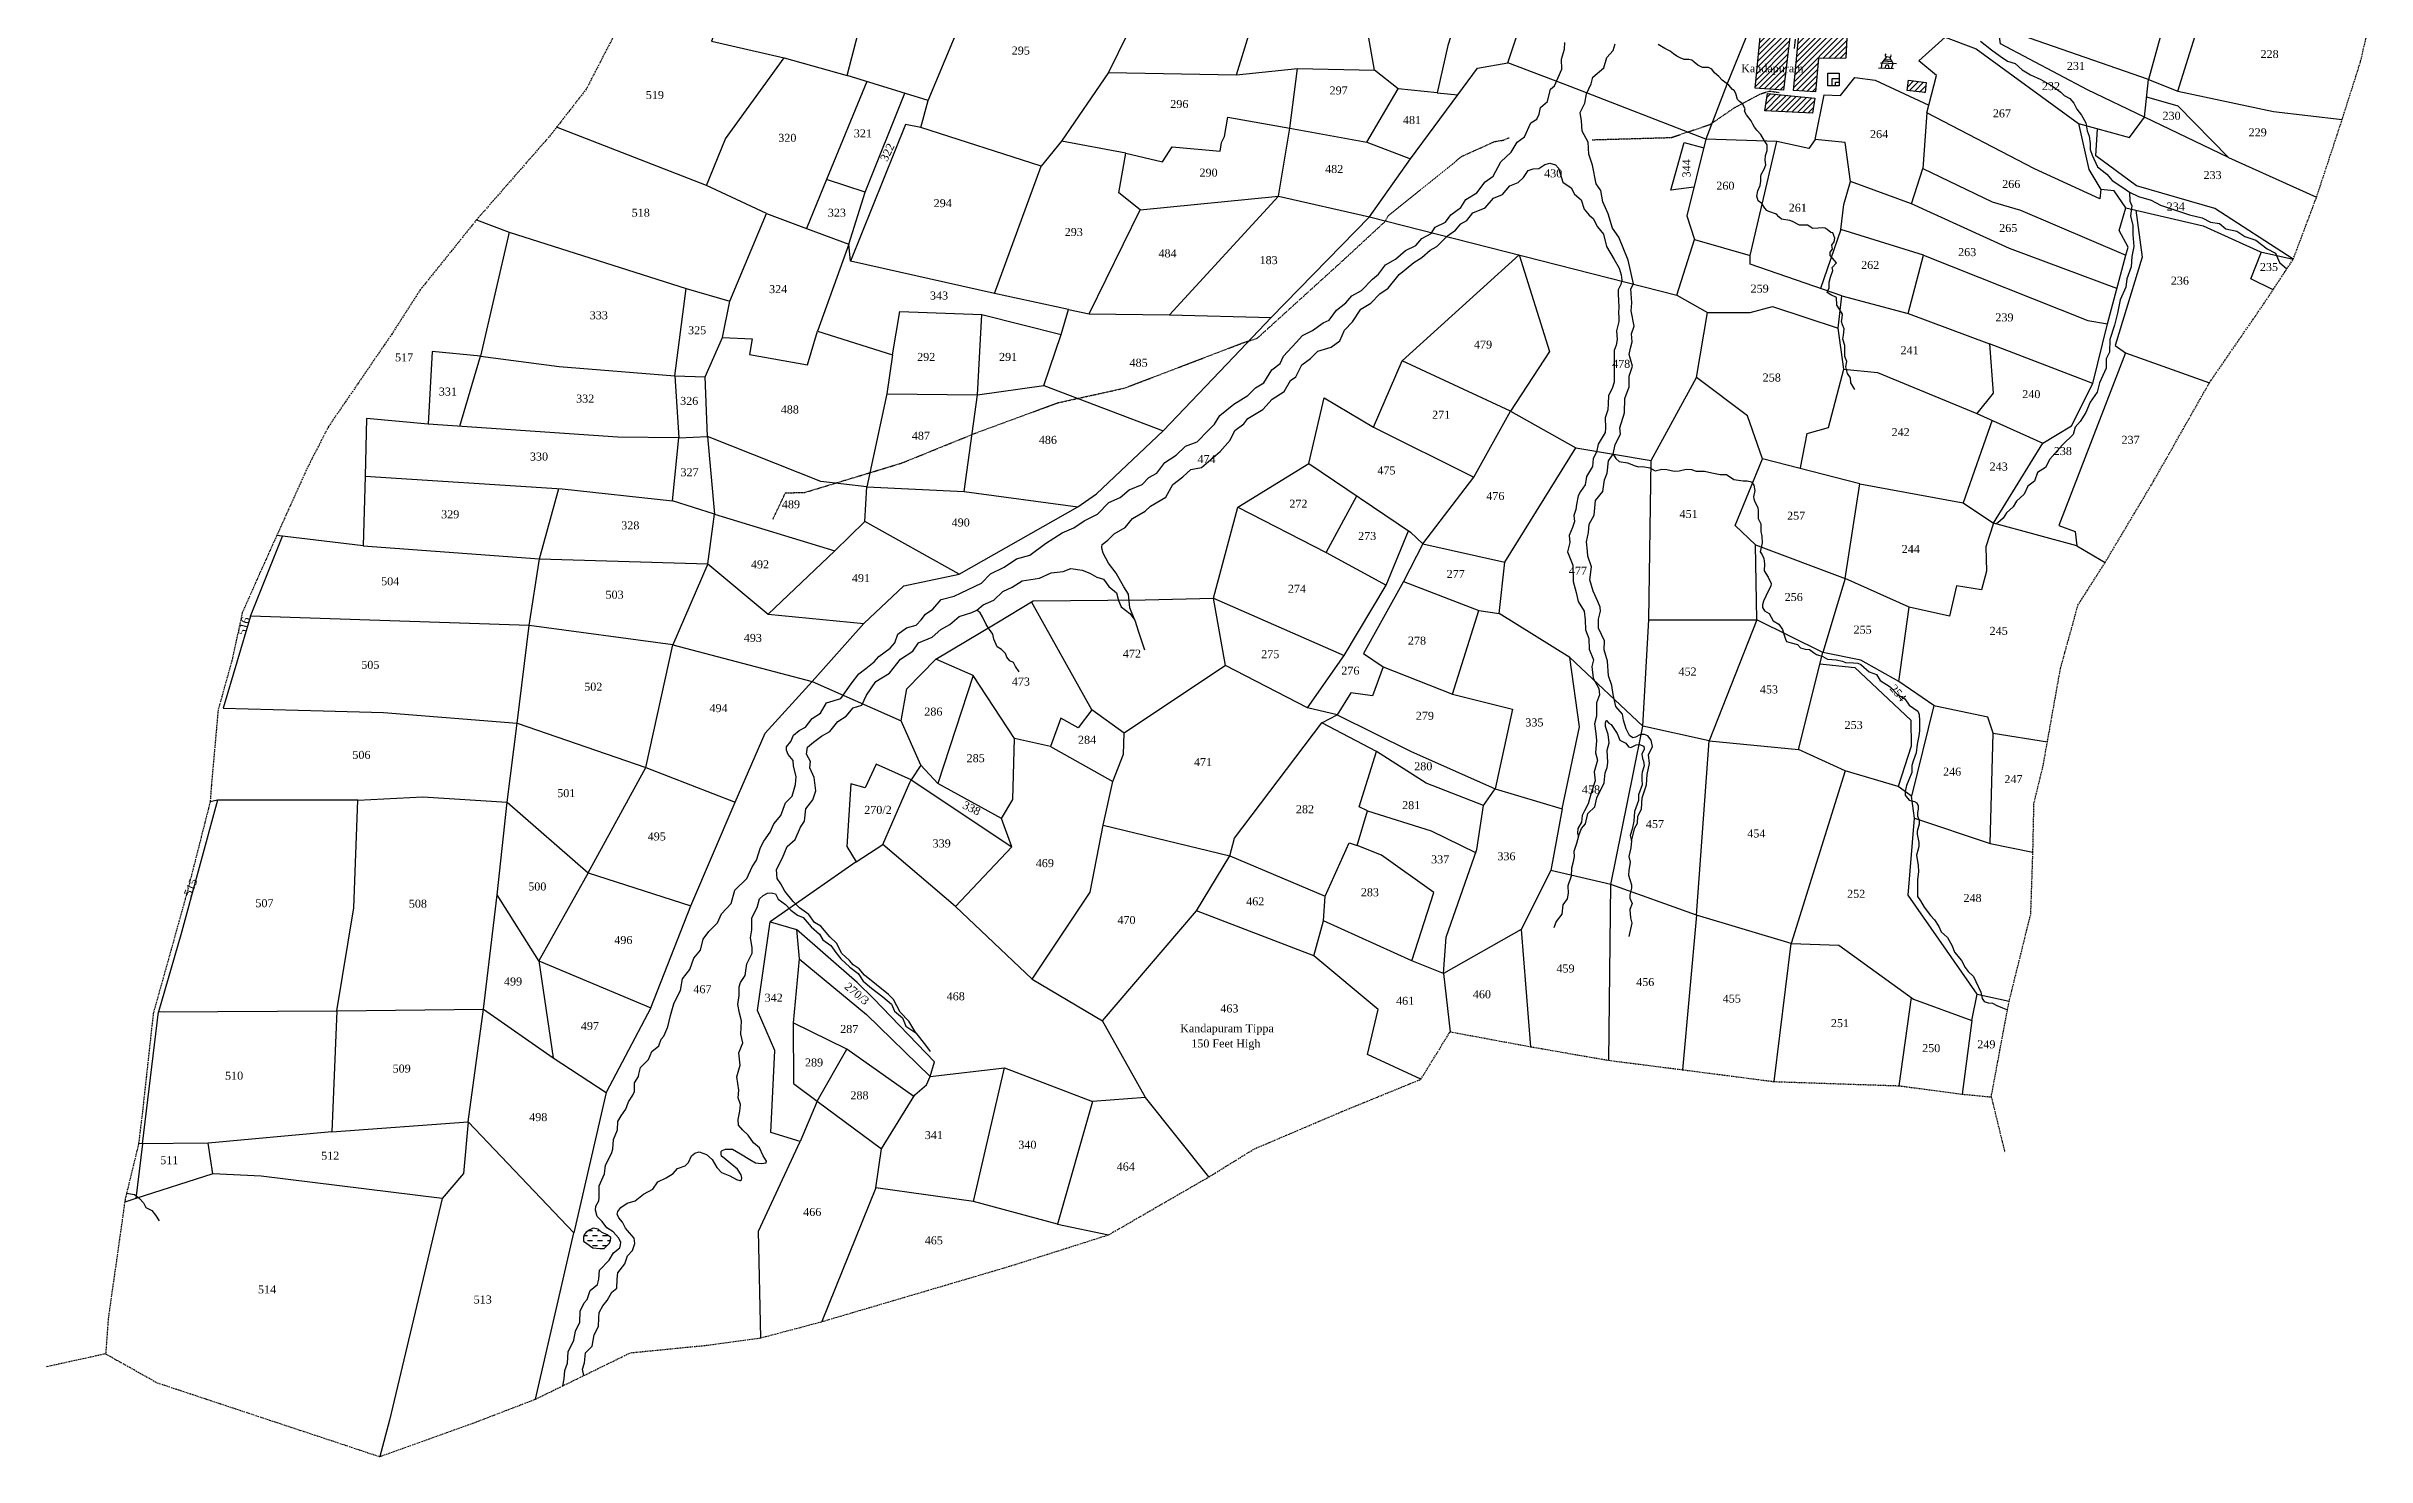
# Model space of a CAD drawing. Header units: millimetres. Extents: x -1313 to 15, y 257 to 1739.
# Drawn here: x -1313 to -443, y 257 to 785 of the extents above; entities that cross this region are included whole.
import ezdxf

# ---------------------------------------------------------------- set-up
doc = ezdxf.new("R2010")
doc.units = ezdxf.units.MM
doc.header["$MEASUREMENT"] = 0
for name, pattern in [('ACAD_ISO02W100', [15, 12, -3]), ('ACAD_ISO07W100', [3, 0, -3]), ('BORDER', [1.75, 0.5, -0.25, 0.5, -0.25, 0, -0.25])]:
    doc.linetypes.add(name, pattern=pattern)
for name, color, linetype in [('CARTTRACK', 30, 'ACAD_ISO02W100'), ('NALA', 4, 'Continuous'), ('SQUAREWELL', 5, 'Continuous'), ('SURVEY_BND', 7, 'Continuous'), ('SURVEY_NO', 7, 'Continuous'), ('VILLAGE_AREA', 1, 'Continuous'), ('WATER_BODY', 4, 'Continuous')]:
    doc.layers.add(name, color=color, linetype=linetype)
doc.layers.add('FOOTPATH', color=150, linetype='ACAD_ISO07W100', lineweight=30)
doc.layers.add('VILL_BOUNDARY', color=6, linetype='BORDER', lineweight=30)
doc.styles.get("Standard").update_dxf_attribs({"font": 'times.ttf'})

# ---------------------------------------------------------------- blocks, each defined once
blk = doc.blocks.new('1')
at = {"layer": 'VILLAGE_AREA'}
for points in [[(-349.38, 1391.95), (-343.8, 1391.68)], [(-348.63, 1393.79), (-342.61, 1393.51)], [(-348.26, 1391.9), (-348.06, 1393.76), (-346.21, 1396.03)], [(-347.46, 1394.5), (-344.3, 1394.28)], [(-347.02, 1395.04), (-344.47, 1394.94)], [(-346.86, 1391.83), (-346.57, 1393.09), (-345.78, 1393.11), (-345.54, 1391.76)], [(-344.47, 1391.71), (-343.91, 1393.57), (-345.12, 1395.76), (-346.21, 1396.03)]]:
    blk.add_lwpolyline(points, dxfattribs=at)
for centre, radius, start, end in [((-346.25, 1396.64), 0.612, 123.29289, 273.62181), ((-345.43, 1396.46), 0.768, 293.70756, 27.17303)]:
    blk.add_arc(centre, radius, start, end, dxfattribs=at)

msp = doc.modelspace()

# ---------------------------------------------------------------- hatches: boundary and pattern name
at = {"layer": 'VILLAGE_AREA'}
h = msp.add_hatch(dxfattribs=at)
h.set_pattern_fill('ANSI31', color=256, scale=12, style=0)
h.paths.add_polyline_path([(-638.24, 780.85), (-637.78, 791.07), (-655.63, 792.32), (-657.9, 768.82), (-649.6, 768.22), (-648.58, 780.74)])
h.paths.add_polyline_path([(-658.81, 792.89), (-669.84, 793.91), (-672.23, 769.61), (-661.65, 768.93)])
h.paths.add_polyline_path([(-667.68, 767.68), (-668.59, 761.21), (-650.74, 760.3), (-649.94, 765.86)])
h.paths.add_polyline_path([(-614.74, 772.63), (-615.25, 768.72), (-608.49, 767.97), (-608.1, 771.72)])
h.paths.add_polyline_path([(-655.99, 784.57), (-647.82, 784.57), (-647.82, 789.14), (-655.99, 789.14)], flags=24)
h.paths.add_polyline_path([(-678.52, 773.66), (-653.63, 773.66), (-653.63, 779.69), (-678.52, 779.69)], flags=9)
at = {"layer": 'WATER_BODY'}
h = msp.add_hatch(dxfattribs=at)
h.set_pattern_fill('DASH', color=256, scale=15, style=0)
h.paths.add_polyline_path([(-1102.62, 339.72), (-1104.75, 340.61), (-1106.05, 341.78), (-1107.9, 342.19), (-1109.2, 341.57), (-1110.57, 340.68), (-1111.33, 339.72), (-1111.53, 338.83), (-1111.53, 338.01), (-1111.53, 337.26), (-1110.3, 336.37), (-1107.97, 334.79), (-1105.43, 334.59), (-1103.79, 334.59), (-1102.62, 335.62), (-1101.73, 336.57), (-1101.39, 337.6), (-1101.32, 338.63)])

# ---------------------------------------------------------------- linework, layer by layer
at = {"layer": 'CARTTRACK'}
msp.add_lwpolyline([(-596.33, 948.6), (-605.83, 937.61), (-619.93, 943.98), (-623.43, 945.89), (-636.78, 928.43), (-644.21, 919.14), (-648.34, 909.11), (-652.69, 892.63), (-653.52, 886.33), (-656.83, 862.79), (-658.25, 845.33), (-659.68, 832.37), (-657.73, 818.5), (-656.45, 809.51), (-656.08, 803), (-657.58, 784.57)], dxfattribs=at)
at = {"layer": 'FOOTPATH', "ltscale": 0.001}
for points in [[(-733.31, 750.31), (-703.66, 751.16), (-689.15, 756.06), (-680.19, 762.24), (-670.17, 767.56), (-666.99, 768.57), (-663.31, 768.06)], [(-1040.58, 607.85), (-1035.82, 617.88), (-1028.42, 618.1), (-992.12, 629.12), (-964.31, 640.42), (-933.71, 651.68), (-908.76, 657.17), (-863.88, 674.32), (-858.91, 675.91), (-826.73, 705.11), (-810.98, 719.68), (-809.82, 721.79), (-782.18, 744.13), (-770.02, 749.62), (-766.64, 750.15), (-764.52, 751.1)]]:
    msp.add_lwpolyline(points, dxfattribs=at)
at = {"layer": 'NALA'}
for points in [[(-1119.23, 283.08), (-1118.76, 285.64), (-1118.55, 288.73), (-1117.52, 291.55), (-1117.25, 295.81), (-1115.18, 300.21), (-1114.5, 303.57), (-1112.91, 306.93), (-1112.77, 311.05), (-1111.26, 314.14), (-1110.16, 315.44), (-1109.06, 318.74), (-1106.24, 321.08), (-1105.75, 323.07), (-1105.48, 326.37), (-1101.9, 330.15), (-1100.24, 332.87), (-1097.9, 334.8), (-1097.63, 335.9), (-1097.56, 336.93), (-1098.45, 338.51), (-1100.45, 340.84), (-1102.79, 342.29), (-1104.51, 344.69), (-1106.36, 346.55), (-1106.98, 348.88), (-1106.85, 350.39), (-1105.81, 352.45), (-1105.68, 353.48), (-1105.61, 355.13), (-1105.61, 358.06), (-1103.68, 362.6), (-1103.34, 365.76), (-1101.07, 370.22), (-1100.52, 371.8), (-1100.31, 375.37), (-1098.72, 379.06), (-1098.65, 382.22), (-1097.42, 384.28), (-1095.7, 386.76), (-1094.66, 389.5), (-1093.08, 392.05), (-1092.46, 393.42), (-1092.4, 396.72), (-1090.95, 399.05), (-1090.74, 399.95), (-1090.19, 402.41), (-1087.16, 405.43), (-1085.92, 408.45), (-1083.24, 410.51), (-1082.35, 412.99), (-1081.38, 414.15), (-1079.94, 417.66), (-1078.91, 421.92), (-1077.67, 426.24), (-1076.91, 427.96), (-1075.12, 431.31), (-1074.36, 435.64), (-1071.61, 439.21), (-1070.1, 443.47), (-1067.69, 446.36), (-1066.66, 450.48), (-1064.52, 453.43), (-1061.28, 456.71), (-1059.77, 460.08), (-1056.19, 463.93), (-1054.82, 468.94), (-1050.34, 473.27), (-1048.35, 477.67), (-1046.7, 480.14), (-1045.16, 484.87), (-1043.93, 487.28), (-1041.52, 490.64), (-1040.21, 493.73), (-1037.53, 496.89), (-1035.81, 501.63), (-1033.26, 504.11), (-1032.09, 508.57), (-1031.74, 511.58), (-1032.84, 515.42), (-1032.91, 517.55), (-1034.84, 519.75), (-1035.46, 521.4), (-1035.46, 522.71), (-1033.74, 524.63), (-1032.84, 527.03), (-1030.71, 528.75), (-1028.3, 529.99), (-1025.76, 533.29), (-1022.72, 535.26), (-1020.45, 539.1), (-1015.02, 540.82), (-1011.17, 546.25), (-1008.28, 550.09), (-1005.73, 552.09), (-1002.57, 554.49), (-1000.85, 556.55), (-996.5, 559.67), (-994.77, 561.66), (-993.68, 564.85), (-990.42, 567.28), (-986.83, 568.31), (-984.97, 570.23), (-983.25, 572.4), (-980.56, 574.32), (-977.48, 577.9), (-972.62, 579.18), (-969.99, 580.46), (-962.35, 584.02), (-958.89, 587.54), (-953.84, 590.03), (-949.23, 593.17), (-944.17, 594.57), (-938.28, 598.86), (-932.07, 602.95), (-927.71, 604.81), (-923.88, 607.4), (-918.83, 609.96), (-914.6, 614.25), (-910.38, 616.1), (-906.92, 619.04), (-902.12, 621.02), (-899.56, 623.71), (-896.61, 625.31), (-893.59, 629.32), (-889.3, 632.07), (-885.78, 635.46), (-881.49, 636.99), (-877.39, 641.28), (-874.96, 643.64), (-872.91, 646.9), (-867.71, 651.17), (-862.46, 654.43), (-859.64, 657.24), (-856.44, 659.16), (-853.43, 664.02), (-850.3, 666.39), (-849.08, 669.2), (-844.38, 674.3), (-842.01, 676.86), (-838.23, 678.78), (-834.26, 681.72), (-832.02, 682.62), (-829.21, 686.39), (-825.75, 689.2), (-823.51, 691.76), (-819.79, 693.74), (-815.75, 698.07), (-813.44, 699.93), (-810.88, 703.44), (-807.1, 705.49), (-803.32, 708.81), (-799.42, 710.6), (-797.24, 713.29), (-793.78, 715.21), (-792.23, 717.55), (-788.33, 719.47), (-786.41, 722.16), (-782.63, 724.97), (-780.71, 727.91), (-776.61, 730.41), (-773.54, 734.56), (-770.46, 736.67), (-767.56, 742.09), (-763.72, 745.61), (-761.54, 749.38), (-758.72, 751.43), (-756.36, 756.67), (-754.11, 758.01), (-753.28, 759.93), (-752.76, 762.35), (-750.14, 764.65), (-748.98, 769.26), (-747.45, 770.47), (-744.76, 776.74), (-744.89, 780.57), (-743.73, 784.22), (-743.67, 786.84)], [(-718.67, 487.41), (-717.42, 492.34), (-716.39, 494.03), (-716.31, 496.68), (-714.84, 499.32), (-714.62, 503.51), (-713, 508.37), (-712.71, 512.26), (-711.9, 516.46), (-712.27, 519.69), (-710.72, 522.84), (-711.24, 525.19), (-712.49, 526.74), (-713.81, 527.25), (-715.28, 527.25), (-717.13, 526.3), (-718.08, 526), (-719.33, 526.88), (-720.59, 529.46), (-721.62, 532.62), (-721.98, 534.9), (-724.49, 537.84), (-725.44, 542.33), (-725.96, 545.63), (-727.29, 549.24), (-727.59, 554.82), (-728.92, 559.08), (-728.77, 562.46), (-731.05, 567.1), (-731.05, 570.55), (-730.24, 573.49), (-730.39, 575.04), (-731.2, 577.1), (-732.97, 580.99), (-734.22, 585.25), (-733.63, 590.11), (-734.96, 594.22), (-735.18, 595.99), (-735.55, 599.59), (-734.74, 602.98), (-734.52, 606.21), (-732.68, 609.52), (-732.16, 615.03), (-729.43, 618.4), (-728.69, 622.81), (-727.74, 625.24), (-727.29, 629.87), (-725.45, 632.44), (-724.72, 636.05), (-722.73, 639.87), (-723.02, 642.3), (-721.25, 647.95), (-721.17, 653.31), (-719.55, 657.72), (-719.48, 661.62), (-718.3, 665.45), (-719.55, 669.78), (-718.96, 672.21), (-718.37, 674.56), (-718.59, 677.5), (-717.64, 680.37), (-718.74, 686.17), (-718.52, 689.19), (-718.82, 694.41), (-717.93, 696.32), (-719.92, 705.22), (-723.38, 713.73), (-725.81, 717.19), (-727.43, 722.48), (-729.42, 727.04), (-730.15, 731.31), (-731.92, 733.81), (-733.26, 740.78), (-734.59, 744.97), (-734.81, 749.45), (-737.09, 753.5), (-737.38, 757.47), (-737.83, 760.55), (-736.06, 764.06), (-735.47, 767.52), (-733.7, 771.27), (-733.11, 773.77), (-728.99, 777.3), (-727.89, 781.19), (-725.53, 783.77), (-724.72, 786.34)], [(-634.94, 656.7), (-636.39, 659.13), (-636.58, 661.07), (-637.63, 662.66), (-638.25, 665.22), (-637.85, 667.1), (-638.65, 668.98), (-638.65, 673.2), (-639.36, 675.51), (-639.15, 677.05), (-638.9, 679.42), (-639.58, 680.93), (-639.92, 682.13), (-639.64, 683.55), (-639.58, 684.97), (-640.63, 686.76), (-641.68, 688.33), (-641.8, 691.19), (-643.86, 692.19), (-645.23, 693.06), (-644.55, 694.81), (-644.49, 696.87), (-643.99, 698.74), (-643.17, 701.29), (-643.42, 702.35), (-641.8, 704.22), (-643.3, 705.9), (-644.17, 706.96), (-644.11, 708.14), (-643.24, 709.33), (-643.55, 710.73), (-642.67, 712.04), (-642.43, 713.35), (-643.11, 715.47), (-643.92, 715.59), (-645.23, 716.65), (-646.04, 717.21), (-647.1, 717.27), (-648.66, 717.15), (-650.79, 717.02), (-651.41, 717.59), (-652.6, 718.33), (-653.53, 718.33), (-655.59, 718.33), (-658.21, 719.7), (-659.21, 720.02), (-662.45, 720.58), (-663.39, 721.45), (-664.26, 722.45), (-667.13, 723.38), (-667.88, 723.82), (-668.69, 724.63), (-669.77, 726.47), (-671.15, 727.47), (-671.58, 729.21), (-671.27, 731.15), (-670.4, 733.14), (-670.09, 734.82), (-670.09, 736.38), (-669.96, 737.25), (-668.84, 739.31), (-668.28, 740.93), (-668.46, 742.61), (-668.34, 744.4), (-667.78, 746.33), (-667.78, 748.45), (-668.78, 749.95), (-670.09, 752.25), (-671.65, 753.93), (-672.52, 754.99), (-673.15, 756.18), (-673.77, 757.36), (-675.46, 759.67), (-676.2, 760.98), (-675.97, 761.85), (-677.07, 763.78), (-678.08, 764.7), (-678.91, 765.35), (-679.52, 767.67), (-680.18, 768.73), (-680.71, 769.21), (-682.11, 770.74), (-684.61, 772.71), (-685.89, 774.02), (-687.56, 775.46), (-688.52, 776.82), (-689.8, 777.35), (-691.95, 777.35), (-693.7, 778.27), (-695.15, 779.45), (-696.03, 780.11), (-697.12, 780.37), (-698.92, 780.41), (-700.33, 780.98), (-701.6, 781.6), (-702.87, 782.47), (-704.19, 783.48), (-705.15, 784.05), (-706.16, 784.53), (-708.57, 786.07)], [(-587.76, 787.27), (-583.71, 784.04), (-580.47, 781.68), (-577.6, 779.84), (-574.73, 778.96), (-572.15, 776.54), (-568.99, 774.7), (-565.11, 772.95), (-560.84, 770.37), (-557.67, 768.17), (-556.42, 766.92), (-554.29, 765.74), (-552.82, 764.05), (-551.71, 761.77), (-549.87, 759.49), (-548.25, 756.7), (-547.74, 753.68), (-547.07, 751.7), (-546.71, 748.9), (-546.63, 746.7), (-545.9, 744.49), (-543.9, 740.1), (-540.44, 737.38), (-538.45, 735.03), (-534.4, 732.45), (-531.9, 730.61), (-528.51, 729), (-523.8, 727.67), (-520.34, 725.83), (-509.37, 722.16), (-504.66, 720.98), (-501.56, 719.44), (-498.22, 718.87), (-495.79, 716.96), (-491.67, 716.08), (-488.73, 714.02), (-484.6, 712.62), (-480.26, 709.39), (-477.17, 707.84), (-475.69, 704.31), (-472.95, 701.87)], [(-904.77, 570.21), (-906.71, 574.75), (-907.22, 579.89), (-908.99, 582.61), (-911.87, 587.82), (-914.74, 591.57), (-916.73, 595.25), (-917.03, 596.65), (-917.25, 597.53), (-917.03, 598.49), (-914.96, 600.1), (-912.61, 602.53), (-908.49, 604.96), (-905.69, 608.34), (-900.98, 610.99), (-898.92, 612.97), (-893.22, 616.27), (-890.64, 620.98), (-886.89, 623.85), (-883.8, 626.64), (-879.89, 627.38), (-872.83, 633.4), (-869.07, 637.67), (-867.3, 641.27), (-863.99, 643.77), (-862.52, 645.83), (-856.89, 649.2), (-853.29, 653.03), (-848.79, 655.97), (-846.51, 660.01), (-844.45, 661.41), (-842.24, 665.97), (-839, 668.25), (-836.2, 671.04), (-831.27, 672.58), (-828.03, 674.94), (-826.24, 678.96), (-823.22, 681.98), (-820.06, 686.83), (-816.38, 689.04), (-812.92, 692.56), (-809.9, 694.62), (-805.7, 699.77), (-803.05, 701.9), (-800.24, 704.31), (-797.22, 706.15), (-794.13, 708.95), (-791.62, 710.34), (-787.57, 714.31), (-784.63, 716.37), (-782.64, 718.73), (-780.36, 720.05), (-778.15, 722.92), (-773.44, 724.83), (-770.35, 728.43), (-767.03, 729.76), (-764.19, 733.09), (-761.1, 734.27), (-759.11, 736.11), (-757.35, 738.76), (-755.51, 739.42), (-753.37, 739.49), (-751.16, 741.03), (-749.25, 741.48), (-747.11, 740.89), (-745.94, 739.64), (-744.39, 734.42), (-741.22, 732.28), (-740.05, 729.86), (-737.54, 727.8), (-736.36, 724.27), (-734.45, 722.06), (-732.98, 720.81), (-731.43, 717.65), (-729.15, 714.93), (-727.97, 710.3), (-725.16, 705.39), (-723.24, 702.16), (-722.51, 699.66), (-722.29, 697.6), (-722.65, 696.05), (-723.68, 694), (-723.61, 692.16), (-723.46, 690.25), (-723.32, 687.3), (-723.54, 685.76), (-723.32, 683.41), (-723.39, 682.16), (-724.27, 678.63), (-724.05, 675.47), (-724.34, 673.34), (-725.15, 671.28), (-725.15, 668.41), (-725.08, 663.34), (-725.15, 659.44), (-725.82, 657.02), (-727.29, 654.44), (-727.36, 651.28), (-727.44, 649.01), (-728.54, 645.99), (-728.32, 642.32), (-728.54, 640.55), (-731.12, 636.14), (-731.71, 633.13), (-732.96, 630.77), (-733.25, 627.76), (-735.46, 624.08), (-735.98, 620.92), (-737.75, 618.42), (-738.56, 616.8), (-739.3, 613.57), (-739.52, 611.66), (-740.26, 609.45), (-740.04, 607.1), (-740.7, 604.97), (-741.95, 601.95), (-741.73, 599.23), (-742.61, 595.77), (-740.63, 590.77), (-740.48, 584.6), (-739.37, 580.49), (-738.63, 577.18), (-736.35, 573.58), (-735.98, 570.34), (-735.84, 566.59), (-734.66, 563.29), (-734.44, 559.31), (-732.89, 555.27), (-733.48, 552.84), (-733.04, 548.37), (-730.91, 544.48), (-730.61, 542.12), (-731.72, 539.18), (-731.79, 537.12), (-731.72, 534.18), (-732.45, 531.24), (-731.94, 527.64), (-731.79, 524.99), (-732.08, 520.44), (-731.35, 517.64), (-732.6, 513.31), (-732.3, 509.85), (-733.85, 504.92), (-734.88, 501.25), (-736.21, 498.6), (-737.09, 496.91), (-737.38, 494.41), (-738.78, 491.98), (-738.93, 490.3), (-738.49, 489.13), (-739.23, 486.41), (-740.19, 483.47), (-740.11, 481.55), (-740.63, 479.05), (-741.07, 477.14), (-741.29, 474.2), (-742.54, 470.53), (-742.39, 467.8), (-742.76, 465.67), (-744.38, 463.39), (-744.75, 459.89), (-746.82, 457.17), (-747.7, 454.81)], [(-531.9, 730.61), (-531.74, 727.27), (-531.01, 725.58), (-531.6, 721.83), (-530.64, 718.15), (-530.71, 714.77), (-530.27, 710.28), (-531.08, 706.53), (-531.3, 702.64), (-532.92, 698.17), (-533.29, 695.01), (-535.43, 690.31), (-536.46, 685.31), (-537.56, 680.75), (-539.26, 675.4), (-539.48, 670.69), (-540.73, 668.12), (-540.73, 664.66), (-543.16, 659.22), (-544.04, 655.62), (-546.7, 651.89), (-548.25, 647.99), (-550.46, 644.69), (-552.3, 642.48), (-553.04, 639.76), (-557.01, 635.94), (-561.8, 630.57), (-563.43, 627.44), (-566.45, 625.52), (-567.56, 622.29), (-570.06, 620.38), (-571.46, 617.44), (-574.26, 614.79), (-575.58, 612.66), (-578.01, 610.38), (-579.34, 608.47), (-581.25, 606.7), (-581.85, 606.36)], [(-725.45, 632.44), (-724.47, 630.78), (-723.28, 629.65), (-720.09, 629.11), (-717.28, 628.08), (-715.98, 627.7), (-714.41, 627.76), (-711.76, 627.27), (-709.76, 626.14), (-707.27, 626.73), (-705.38, 626.68), (-702.62, 626.08), (-700.78, 626.19), (-698.13, 626.73), (-696.13, 626.68), (-694.4, 626.08), (-691.26, 626.08), (-688.56, 625.38), (-685.36, 624.79), (-682.98, 624.73), (-680.28, 622.95), (-676.71, 622.41), (-675.3, 622.46), (-673.68, 621.98), (-672.76, 620.74), (-672.44, 618.79), (-672.87, 616.47), (-672.82, 615.6), (-672.33, 614.52), (-671.25, 612.42), (-671.14, 611.17), (-671.1, 608.27), (-670.18, 606.27), (-670.18, 603.46), (-669.81, 601.63), (-669.64, 599.19), (-670.35, 595.79), (-669.7, 594.6), (-669.05, 593.25), (-668.72, 591.25), (-668.94, 588.67), (-667.43, 586.24), (-666.29, 583.97), (-666.4, 582.89), (-667.43, 581), (-668.29, 579.22), (-669.1, 577.27), (-669.54, 575.92), (-669.54, 574.95), (-668.78, 573.66), (-667.05, 572.63), (-665.48, 569.87), (-663.36, 568.64), (-661.96, 566.69), (-661.36, 564.59), (-660.88, 563.02), (-660.5, 562.21), (-658.71, 561.62), (-656.44, 561.02), (-655.25, 559.83), (-653.47, 559.24), (-651.84, 559.13), (-650.44, 558.05), (-649.3, 557.29), (-646.87, 556.59), (-645.14, 555.51), (-641.84, 555.24), (-639.57, 554.76), (-638.38, 554.32), (-635.4, 554.22), (-633.83, 554.05), (-632.59, 553.57), (-629.51, 550.76), (-626.75, 549.73), (-625.39, 547.57), (-621.69, 545.21), (-618.88, 542.29), (-616.12, 540.72), (-614.55, 538.29), (-611.31, 536.02), (-610.77, 534.84), (-610.66, 532.46), (-610.6, 528.62), (-610.93, 526.79), (-611.47, 523.66), (-611.95, 520.47), (-613.03, 517.23), (-613.52, 515.61), (-613.52, 513.07), (-614.66, 510.27), (-615.47, 508.1), (-616.06, 505.94), (-616.06, 504.59), (-615.63, 504), (-614.49, 502.71), (-612.49, 502.12), (-611.68, 501.68), (-611.14, 500.55), (-611.14, 499.25), (-611.35, 498.01), (-611.35, 496.82), (-610.81, 494.98), (-610.76, 493.63), (-611.52, 490.99), (-611.57, 489.85), (-610.87, 486.83), (-610.87, 485.37), (-611.19, 484.34), (-611.73, 482.07), (-611.68, 481.21), (-611.57, 480.51), (-611.13, 478.19), (-611.08, 475.92), (-611.46, 472.74), (-611.35, 470.58), (-611.46, 467.77), (-611.46, 466.52), (-610.27, 464.9), (-608.92, 462.58), (-606.54, 459.39), (-605.02, 457.83), (-603.44, 455.35), (-602.47, 453.3), (-600.2, 451.19), (-598.36, 448.06), (-597.55, 445.68), (-594.95, 442.6), (-593.55, 439.9), (-592.46, 438.44), (-590.46, 436.5), (-589.54, 434.66), (-587.7, 430.67), (-587.21, 428.35), (-586.4, 427.16), (-584.94, 426.62), (-583.32, 426.51), (-581.69, 425.7), (-579.48, 424.84), (-578.23, 424.35), (-578.23, 424.35), (-577.62, 424.19)], [(-986.95, 415.46), (-989.52, 419.73), (-992.76, 423.18), (-995.27, 427.96), (-997.18, 429.8), (-1006.18, 437.05), (-1008.17, 439.4), (-1010.45, 440.95), (-1011.77, 442.57), (-1014.72, 445.14), (-1016.71, 449.04), (-1019.21, 451.46), (-1022.61, 455.41), (-1024.97, 456.81), (-1027.1, 459.75), (-1030.49, 462.25), (-1032.92, 464.68), (-1036.01, 468.5), (-1037.56, 471.29), (-1038.96, 473.35), (-1039.18, 476.66), (-1036.98, 480.98), (-1035.21, 485.25), (-1032.12, 487.97), (-1030.2, 492.53), (-1028.66, 494.81), (-1028.14, 499.44), (-1025.49, 502.82), (-1024.45, 506.19), (-1025.11, 511.12), (-1026.66, 514.79), (-1026.44, 517.15), (-1027.91, 519.87), (-1027.54, 522.59), (-1025.26, 524.43), (-1022.32, 526.71), (-1019.22, 528.4), (-1016.13, 532.15), (-1013.11, 534.13), (-1010.45, 537.27), (-1007.14, 538.3), (-1005.37, 541.98), (-1001.99, 547.2), (-996.83, 550.29), (-992.64, 555.51), (-988.05, 558.48), (-985.98, 561.64), (-980.76, 563.77), (-977.52, 566.64), (-974.13, 568.48), (-970.74, 571.57), (-965.95, 573.08), (-964.03, 573.89), (-961.75, 575.95), (-957.7, 577.64), (-954.31, 580.95), (-950.78, 582.49), (-947.1, 584.85), (-940.55, 585.88), (-936.2, 587.93), (-931.71, 588.45), (-928.77, 589.55), (-924.57, 588.89), (-921.7, 587.79), (-919.12, 586.32), (-916.62, 585.58), (-914.63, 582.79), (-911.69, 580.43), (-910.95, 577.57), (-909.92, 575.14), (-906.68, 572.71), (-904.77, 570.21), (-903.44, 565.73), (-901.26, 559.01)], [(-948.16, 550.76), (-949.62, 552.75), (-950.26, 554.28), (-951.75, 554.96), (-952.82, 556.27), (-953.32, 557.7), (-954.85, 559.12), (-956.42, 560.15), (-957.63, 563.03), (-958.03, 564.86), (-959.27, 566.67), (-960.52, 568.56), (-961.91, 571.42), (-962.77, 572.95), (-964.03, 573.89)], [(-738.49, 489.13), (-737.31, 492.04), (-735.91, 493.73), (-734.96, 497.62), (-732.38, 500.12), (-731.57, 503.51), (-728.84, 509.1), (-728.55, 512.85), (-727.74, 514.9), (-727.52, 516.74), (-727.8, 521.43), (-726.99, 524.15), (-727.36, 527.24), (-728.32, 530.33), (-728.32, 531.65), (-728.17, 532.54), (-728.03, 532.54), (-727.07, 531.58), (-726.19, 531.07), (-723.98, 527.68), (-723.02, 525.11), (-720.81, 524.01), (-719.78, 522.61), (-718.82, 522.39), (-716.91, 523.35), (-715.58, 523.57), (-714.04, 522.9), (-713.89, 521.8), (-714.7, 519.96), (-714.55, 518.27), (-714.11, 517.32), (-713.82, 515.48), (-714.63, 513.2), (-714.77, 512.1), (-714.7, 510.4), (-714.62, 508.36), (-716.02, 504.61), (-715.94, 502.48), (-717.49, 498.44), (-717.78, 494.76), (-718.37, 491.82), (-719.11, 489.39), (-718.67, 487.41), (-718.89, 484.83), (-719.63, 481.55), (-719.11, 479.42), (-719.63, 476.33), (-719.7, 474.49), (-719.26, 472.87), (-718.6, 470.89), (-718.6, 469.64), (-719.19, 467.21), (-719.26, 465.89), (-718.38, 463.9), (-719.26, 461.7), (-719.04, 458.57), (-718.45, 456.58), (-719.63, 451.58)], [(-1111.45, 286.88), (-1111.84, 289.34), (-1111.1, 291.7), (-1110.73, 295.37), (-1108.3, 297.95), (-1107.57, 302.21), (-1105.88, 305.3), (-1105.73, 308.53), (-1105.65, 310.59), (-1104.26, 313.09), (-1102.71, 315), (-1100.86, 318.22), (-1099.09, 319.69), (-1098.87, 323.08), (-1098.65, 325.36), (-1096, 328.81), (-1095.04, 331.83), (-1093.13, 333.81), (-1092.32, 336.46), (-1092.47, 338.37), (-1094.23, 340.36), (-1095.78, 342.12), (-1096.88, 344.38), (-1098.28, 345.99), (-1098.87, 347.39), (-1098.65, 348.42), (-1097.55, 349.97), (-1095.19, 351.58), (-1092.1, 352.47), (-1089.01, 354.89), (-1085.55, 356.8), (-1083.71, 359.52), (-1080.54, 361.07), (-1077.96, 362.69), (-1076.27, 364.52), (-1073.47, 365.55), (-1072.22, 366.8), (-1071.08, 369.34), (-1069.75, 370.3), (-1068.13, 370.74), (-1065.41, 369.78), (-1063.27, 367.95), (-1061.58, 364.86), (-1059.81, 363.09), (-1056.64, 361.84), (-1054.22, 360.45), (-1052.96, 360), (-1052.67, 360), (-1052.23, 360.3), (-1052.15, 360.89), (-1052.37, 362.21), (-1053.77, 364.27), (-1056.5, 366.55), (-1058.78, 368.46), (-1059.81, 369.12), (-1059.96, 370.08), (-1059.96, 370.89), (-1059.52, 371.33), (-1058.26, 371.84), (-1055.69, 371.84), (-1052.67, 370.08), (-1049.14, 367.95), (-1047, 366.7), (-1044.79, 366.47), (-1043.1, 366.62), (-1042.95, 367.28), (-1044.2, 369.27), (-1045.53, 372.28), (-1047.74, 374.2), (-1049.8, 376.99), (-1051.79, 378.97), (-1053.41, 380.81), (-1053.48, 382.87), (-1052.89, 386.03), (-1052.67, 388.58), (-1053.48, 391.08), (-1053.26, 393.95), (-1054.07, 398.95), (-1052.81, 403.29), (-1053.26, 407.92), (-1051.78, 411.67), (-1052.59, 414.96), (-1052.3, 419.96), (-1053.03, 422.83), (-1053.7, 426.07), (-1053.18, 429.45), (-1053.11, 432.68), (-1052.67, 434.23), (-1050.9, 436.95), (-1050.31, 441.33), (-1048.32, 445.23), (-1048.25, 447.36), (-1048.91, 451.04), (-1048.47, 453.98), (-1048.47, 458.54), (-1046.4, 462.4), (-1045.52, 465.71), (-1044.19, 466.88), (-1042.5, 467.76), (-1041.1, 467.91), (-1039.55, 467.54), (-1038.6, 465.49), (-1035.8, 463.57), (-1033.81, 461.44), (-1031.31, 459.6), (-1029.17, 458.65), (-1026.23, 455.12), (-1022.99, 452.47), (-1021.81, 450.34), (-1018.79, 448.21), (-1016.95, 445.48), (-1015.11, 443.13), (-1011.63, 439.99), (-1008.61, 437.64), (-1006.69, 434.84), (-1003.53, 432.12), (-999.26, 428.89), (-996.02, 426.17), (-994.91, 423.52), (-991.89, 421.02), (-990.64, 417.93), (-986.95, 415.46), (-983.27, 410.83), (-981.5, 408.4)], [(-1282.81, 355.34), (-1279.83, 354.79), (-1278.02, 353.35), (-1276.51, 351.7), (-1275.57, 349.9), (-1273.41, 348.75), (-1272.04, 347.02), (-1270.67, 344.86)]]:
    msp.add_lwpolyline(points, dxfattribs=at)
at = {"layer": 'SQUAREWELL'}
for points in [[(-645.08, 775.34), (-640.78, 775.34), (-640.78, 770.54), (-645.08, 770.54)], [(-643.45, 773.29), (-640.78, 773.29), (-640.78, 770.54), (-643.45, 770.54)], [(-642.18, 771.86), (-640.78, 771.86), (-640.78, 770.54), (-642.18, 770.54)]]:
    msp.add_lwpolyline(points, close=True, dxfattribs=at)
at = {"layer": 'SURVEY_BND'}
for points in [[(-946.76, 862.77), (-966.29, 854.71), (-969.9, 836.1), (-981.91, 831.1), (-1013.87, 827.41), (-1019.57, 811.64), (-1051.02, 819.98), (-1063.55, 787.33), (-1036.34, 781.09), (-1012.66, 774.4), (-1004.23, 807.22), (-1019.57, 811.64)], [(-659.33, 829.85), (-668.4, 806.82), (-682.84, 770.99), (-690.74, 750.54), (-697.92, 721.76), (-694.99, 712.96), (-674.17, 706.86), (-664.14, 749.72), (-690.74, 750.54), (-741.61, 770.27), (-764.96, 779.13), (-758.61, 798.41), (-754.65, 814.64), (-752.23, 826.81), (-746.97, 849.74), (-740.26, 849.51), (-735.53, 859.64)], [(-791.47, 767.85), (-806.07, 769.37), (-814.93, 776.38), (-818.73, 797.64), (-815.66, 817.3), (-857.11, 822.2), (-853.56, 840.04)], [(-522.69, 818.25), (-513.32, 814.81), (-524.81, 772.88), (-572.3, 789.44), (-557.45, 824.07)], [(-524.81, 772.88), (-513.74, 768.53), (-500.36, 811.81), (-443.03, 789.31)], [(-914.7, 775.59), (-932.26, 749.82), (-939.97, 740.35), (-985.01, 754.94), (-982.29, 765.09), (-966.66, 802.37)], [(-781.26, 805.28), (-787.48, 785.68), (-791.47, 767.85), (-783.76, 767.1), (-776.33, 777.14), (-764.96, 779.13)], [(-907.62, 789.97), (-914.7, 775.59), (-866.75, 774.64), (-860, 796.54)], [(-649.72, 750.44), (-646.36, 767.2), (-640.27, 766.89), (-634.85, 773.6), (-627.3, 772.68), (-607.15, 763.23), (-604.24, 774.37), (-610.96, 779.94), (-600.98, 788.8), (-605.72, 790.83)], [(-600.98, 788.8), (-589.35, 784.41), (-551.03, 756.4), (-531.91, 751.1), (-526.3, 758.75), (-547.66, 768.97), (-580.3, 786.27), (-580.96, 790.77)], [(-1042.88, 722.63), (-1065.4, 733.19), (-1058.32, 750.66), (-1036.34, 781.09)], [(-982.29, 765.09), (-1012.66, 774.4)], [(-908.25, 745.25), (-894.44, 742.05), (-890.84, 747.69), (-872.82, 745.99), (-872.33, 749.34), (-871.15, 751.55), (-869.94, 758.76), (-846.66, 754.65), (-843.79, 777.03)], [(-866.75, 774.64), (-843.79, 777.03), (-814.93, 776.38)], [(-1005.29, 772.14), (-1020.38, 735.41), (-1027.89, 717.05), (-1012.06, 711.15), (-1005.92, 730.68), (-1020.38, 735.41)], [(-1005.92, 730.68), (-991.02, 767.77)], [(-846.66, 754.65), (-817.87, 749.43), (-806.07, 769.37)], [(-817.87, 749.43), (-801.45, 743.17), (-783.76, 767.1)], [(-526.3, 758.75), (-524.81, 772.88)], [(-525.49, 766.43), (-513.83, 763.09), (-494.83, 743.71), (-461.77, 728.78)], [(-513.74, 768.53), (-477.9, 760.95), (-452.2, 757.87)], [(-607.92, 760.4), (-609.42, 739.5), (-583.39, 727.08), (-572.81, 723.94), (-533.35, 706.99), (-532.47, 710.07), (-535.82, 716.3), (-533.27, 724.73), (-537.63, 731.22), (-542.65, 731.6)], [(-551.03, 756.4), (-547.11, 739.15), (-542.65, 731.6), (-542.99, 728.1), (-567.6, 739.44), (-607.92, 760.4), (-607.15, 763.23)], [(-494.83, 743.71), (-526.3, 758.75)], [(-1065.4, 733.19), (-1121.6, 755)], [(-985.01, 754.94), (-990.82, 756.09), (-1011.41, 704.82), (-1012.06, 711.15), (-1023.78, 678.58), (-995.63, 669.66), (-992.9, 685.87), (-962.2, 684.74), (-932.41, 677.31), (-929.72, 686.66), (-957.5, 692.65), (-1011.41, 704.82)], [(-929.72, 686.66), (-922, 685.04), (-902.81, 724.09), (-910.84, 730.47), (-908.25, 745.25), (-932.26, 749.82)], [(-902.81, 724.09), (-851.01, 729.1), (-846.66, 754.65)], [(-695.23, 732.54), (-703.9, 731.37), (-698.85, 749.26), (-691.55, 747.3)], [(-640.11, 716.69), (-639.08, 726.08), (-636.5, 734.65), (-638.48, 749.28), (-649.72, 750.44), (-652.18, 747.05), (-664.14, 749.72)], [(-533.27, 724.73), (-504.29, 718.03), (-482.82, 708.34), (-470.53, 705.54), (-499.92, 724.59), (-529.32, 733.07), (-544.57, 744.31), (-543.86, 754.41)], [(-957.5, 692.65), (-939.97, 740.35)], [(-851.01, 729.1), (-816.9, 721.4), (-801.45, 743.17)], [(-536.64, 694.53), (-576.88, 709.58), (-613.7, 726.25), (-609.42, 739.5)], [(-613.7, 726.25), (-636.5, 734.64)], [(-1059.38, 676.18), (-1056.63, 689.75), (-1042.88, 722.63), (-1027.89, 717.05)], [(-922, 685.04), (-891.84, 684.7), (-851.01, 729.1)], [(-529.54, 723.87), (-527.22, 706.27), (-537.27, 673.18), (-533.39, 670.37), (-501.93, 659.22)], [(-1139.4, 715.67), (-1150.08, 669.16), (-1168.21, 670.85), (-1169.81, 643.7), (-1192.92, 645.76), (-1193.39, 624.21), (-1119.56, 619.42), (-1078.19, 614.92), (-1075.84, 638.56), (-1098.6, 638.78), (-1169.81, 643.7)], [(-1151.65, 720.26), (-1139.4, 715.67), (-1073.03, 694.52), (-1056.63, 689.75)], [(-891.84, 684.7), (-853.66, 683.64), (-816.9, 721.4)], [(-816.9, 721.4), (-701.61, 692.08), (-694.99, 712.96)], [(-639.8, 691.79), (-614.94, 685.1), (-609.1, 707.09), (-640.11, 716.69), (-647.73, 694.55)], [(-1088.13, 514.85), (-1054.72, 501.88), (-1043.48, 527.77), (-1025.83, 547.15), (-992.43, 532.39), (-990.33, 544.4), (-979.47, 555.53), (-956.52, 569.13), (-942.9, 577.43), (-901, 577.83), (-875.32, 578.36), (-866.2, 612.51), (-839.64, 628.94), (-833.82, 653.49), (-815.35, 642.58), (-804.62, 667.46), (-760.76, 707.13), (-749.41, 670.97), (-764.03, 648.54), (-804.62, 667.46)], [(-701.61, 692.08), (-690.17, 685.53), (-674.11, 685.53), (-665.77, 687.76), (-641.17, 679.61), (-639.8, 691.79), (-674.16, 703.72), (-674.17, 706.86)], [(-609.1, 707.09), (-547.54, 682.58), (-540.15, 681.26)], [(-545.69, 658.95), (-540.15, 681.26), (-533.35, 706.99)], [(-478.1, 694.07), (-486.43, 698.21), (-482.47, 708.26)], [(-1157.87, 642.87), (-1150.08, 669.16), (-1120.65, 665.3), (-1077.26, 661.83), (-1073.03, 694.52)], [(-997.77, 655.04), (-1005.3, 620.12), (-1022.53, 622.13), (-1065.09, 639.06), (-1065.93, 661.39), (-1059.38, 676.18), (-1048.28, 675.65), (-1049.34, 669.73), (-1027.56, 665.93), (-1023.78, 678.58)], [(-995.63, 669.66), (-997.77, 655.04), (-963.81, 654.69), (-962.2, 684.74)], [(-963.81, 654.69), (-938.91, 658.16), (-894.18, 641.19), (-867.73, 668.95), (-853.66, 683.64)], [(-633.04, 621.29), (-669.48, 630.62), (-675.09, 646.75), (-694.3, 661.14), (-690.17, 685.53)], [(-639.02, 664.29), (-641.17, 679.61)], [(-614.94, 685.1), (-584.47, 673.8)], [(-938.91, 658.16), (-932.41, 677.31)], [(-551.68, 598.06), (-582.89, 606.51), (-564.43, 636.58), (-553.67, 643), (-545.69, 658.95), (-584.47, 673.8), (-583.04, 655.31), (-589.21, 647.71), (-564.43, 636.58)], [(-533.39, 670.37), (-558.45, 605.62), (-552.26, 603.45), (-551.68, 598.06), (-541.05, 591.83)], [(-1077.26, 661.83), (-1075.84, 638.56), (-1065.09, 639.06), (-1062.43, 609.88), (-1078.19, 614.92)], [(-1077.26, 661.83), (-1065.93, 661.39)], [(-764.03, 648.54), (-739.5, 634.78), (-711.2, 630.05), (-694.3, 661.14)], [(-655.27, 627.23), (-652.81, 640.14), (-644.81, 642.37), (-639.02, 664.29), (-626.41, 663.09), (-589.21, 647.71)], [(-1062.43, 609.88), (-1017.36, 596.11), (-1006.09, 607.1), (-1005.3, 620.12), (-968.82, 618.39), (-963.81, 654.69)], [(-815.35, 642.58), (-777.72, 623.78), (-764.03, 648.54)], [(-583.46, 645.13), (-594.3, 614.14), (-582.89, 606.51), (-585.73, 597.64), (-585.52, 588.55), (-587.43, 581.51), (-596.77, 583.09), (-599.45, 571.72), (-614.53, 575.01), (-638.48, 585.76), (-633.04, 621.29), (-594.3, 614.14)], [(-968.82, 618.39), (-926.24, 612.67), (-919.26, 617.53), (-894.18, 641.19)], [(-839.64, 628.94), (-801.45, 603.12), (-796.8, 598.75), (-777.72, 623.78)], [(-796.8, 598.75), (-766.13, 591.85), (-739.5, 634.78)], [(-714.39, 530.44), (-712.09, 570.28), (-711.2, 630.05)], [(-712.09, 570.28), (-671.64, 570.27), (-672.08, 598.44), (-679.81, 605.7), (-669.48, 630.62)], [(-1193.39, 624.21), (-1194.17, 598.04), (-1226.51, 601.92)], [(-1194.17, 598.04), (-1127.98, 593.19), (-1120.74, 619.5)], [(-1127.98, 593.19), (-1064.87, 591.29), (-1062.43, 609.88)], [(-970.63, 587.45), (-926.24, 612.67)], [(-866.2, 612.51), (-833.12, 595.54), (-821.64, 616.77)], [(-1131.86, 568.21), (-1236.38, 571.64), (-1224.36, 601.66)], [(-1042.25, 572.43), (-1006.46, 568.88), (-991.48, 583.05), (-970.63, 587.45), (-1006.09, 607.1)], [(-833.12, 595.54), (-810.55, 583.34), (-802.24, 603.66)], [(-1064.87, 591.29), (-1077.99, 560.87), (-1131.86, 568.21), (-1127.98, 593.19)], [(-1064.87, 591.29), (-1042.25, 572.43), (-1017.36, 596.11)], [(-796.8, 598.75), (-804.06, 584.62), (-775.81, 573.78), (-768.25, 572.64), (-766.13, 591.85)], [(-672.08, 598.44), (-638.48, 585.76)], [(-875.32, 578.36), (-826.41, 556.93), (-810.55, 583.34)], [(-804.06, 584.62), (-819.08, 557.66), (-811.74, 552.64), (-785.73, 542.47), (-775.81, 573.78)], [(-638.48, 585.76), (-641.46, 575.91), (-646.93, 558.01), (-671.64, 570.27)], [(-870.79, 553.11), (-908.88, 527.73), (-920.98, 536.49), (-943.57, 577.02)], [(-840.04, 537.33), (-870.79, 553.11), (-875.32, 578.36)], [(-605.26, 538.18), (-618.44, 547.17), (-614.53, 575.01)], [(-1236.38, 571.64), (-1246.56, 537.21), (-1209.07, 536.16), (-1186.53, 535.58), (-1136.42, 531.54), (-1131.86, 568.21)], [(-1136.42, 531.54), (-1088.13, 514.85), (-1077.99, 560.87), (-1025.83, 547.15), (-1006.46, 568.88)], [(-785.73, 542.47), (-763.29, 536.79), (-769.7, 506.91), (-744.64, 499.45), (-738.11, 530.17), (-741.72, 556.2), (-768.25, 572.64)], [(-671.64, 570.27), (-689.48, 524.97), (-714.39, 530.44)], [(-828.94, 534.6), (-840.04, 537.33), (-826.41, 556.93)], [(-689.48, 524.97), (-655.97, 521.65), (-646.93, 558.01)], [(-618.44, 547.17), (-632.68, 555.14), (-646.93, 558.01)], [(-965.48, 549.42), (-978.63, 508.9), (-985.02, 515.83), (-992.43, 532.39)], [(-936.46, 522.74), (-949.9, 525.75), (-965.48, 549.42), (-979.47, 555.53)], [(-811.74, 552.64), (-815.76, 541.8), (-823.79, 542.91), (-828.94, 534.6), (-801.45, 521.09), (-769.7, 506.91)], [(-726.36, 471.1), (-717.98, 512.38), (-714.39, 530.44), (-741.72, 556.2)], [(-647.98, 553.77), (-634.84, 552.4), (-613.87, 532.69), (-613.77, 522.92), (-618.6, 507.84), (-638.5, 513.65), (-655.97, 521.65)], [(-1196.17, 502.63), (-1171.71, 503.94), (-1140.14, 501.89), (-1136.42, 531.54)], [(-920.98, 536.49), (-926.09, 529.84), (-932.51, 533.43), (-936.46, 522.74), (-913.11, 509.72), (-909.02, 519.89), (-908.88, 527.73)], [(-916.74, 493.33), (-869.27, 481.76), (-867.42, 488.39), (-834.78, 531.62)], [(-774.1, 500.67), (-795.6, 509), (-814.27, 520.97), (-834.78, 531.62), (-828.94, 534.6)], [(-583.01, 527.73), (-585.04, 533.81), (-604.68, 537.97), (-605.26, 538.18), (-613.64, 504.15)], [(-954.82, 495.79), (-950.59, 502.93), (-949.9, 525.75)], [(-638.5, 513.65), (-658.77, 448.96), (-694.27, 459.53), (-689.48, 524.97)], [(-584.21, 486.46), (-583.01, 527.73), (-562.7, 524.54)], [(-1140.14, 501.89), (-1109.75, 475.43), (-1088.13, 514.85)], [(-985.02, 515.83), (-988.73, 510.3), (-1001.79, 516.22), (-1005.96, 507.25), (-1011.24, 508.73), (-1012.86, 485.29), (-1009.34, 479.56), (-999.34, 486.03), (-989.15, 509.25), (-988.73, 510.3)], [(-869.27, 481.76), (-833.5, 466.66), (-824.48, 486.66), (-821.52, 485.68), (-817.57, 498.64), (-820.74, 500.14), (-814.27, 520.97)], [(-988.73, 510.3), (-950.95, 485.1), (-954.82, 495.79), (-978.63, 508.9)], [(-972.03, 462.76), (-943.28, 435.52), (-921.54, 468.17), (-916.74, 493.33), (-913.11, 509.72)], [(-744.64, 499.45), (-748.82, 476.23), (-759.94, 454.11), (-789.12, 437.69), (-788.08, 451.27), (-776.67, 484.12), (-774.1, 500.67), (-769.7, 506.91)], [(-589.08, 429.97), (-614.86, 466.99), (-612.57, 495.97), (-613.64, 504.15), (-618.6, 507.84)], [(-1248.7, 502.64), (-1262.53, 452.13), (-1270.89, 423.26)], [(-1204, 423.7), (-1197.67, 462.24), (-1196.17, 502.63), (-1248.7, 502.64), (-1251.5, 502)], [(-1109.75, 475.43), (-1128.21, 442.43), (-1143.94, 467.17), (-1140.14, 501.89)], [(-1109.75, 475.43), (-1071.31, 463.05), (-1054.72, 501.88)], [(-817.57, 498.64), (-793.7, 491.15), (-777.05, 483.02)], [(-612.57, 495.97), (-584.21, 486.46), (-568.14, 483.22)], [(-1009.34, 479.56), (-1041.56, 457.09), (-1031.61, 454.22), (-1030.64, 443.22), (-1032.92, 419.17), (-1032.84, 396.46), (-1023.96, 389.73), (-1030.29, 374.63), (-1041.31, 378.07), (-1039.75, 408.82), (-1046.33, 423.75), (-1041.56, 457.09)], [(-950.95, 485.1), (-972.03, 462.76), (-999.34, 486.03)], [(-943.28, 435.52), (-917, 419.97), (-881.72, 461.22), (-869.27, 481.76)], [(-800.98, 442.44), (-792.68, 468.04), (-812.32, 482.01), (-821.52, 485.68)], [(-727.15, 405.11), (-726.36, 471.1), (-748.82, 476.23)], [(-694.27, 459.53), (-726.36, 471.1)], [(-1149.07, 424.28), (-1143.94, 467.17)], [(-1086.26, 424.85), (-1071.31, 463.05)], [(-837.69, 444.24), (-881.72, 461.22)], [(-789.12, 437.69), (-800.98, 442.44), (-834.08, 457.36), (-833.5, 466.66)], [(-981.57, 399.1), (-979.88, 404.48), (-1002.78, 428.32), (-1008.93, 434.32), (-1031.61, 454.22)], [(-797.58, 398), (-817.58, 407.34), (-813.66, 424.17), (-837.69, 444.24), (-834.08, 457.36)], [(-759.94, 454.11), (-756.44, 410.2)], [(-694.27, 459.53), (-699.56, 401.58)], [(-665.17, 397.14), (-658.77, 448.96)], [(-658.77, 448.96), (-640.9, 448.3), (-612.91, 428.1), (-591.01, 420.07), (-594.6, 392.42)], [(-1128.21, 442.43), (-1122.86, 406.05)], [(-1128.21, 442.43), (-1086.26, 424.85), (-1103.04, 393.03)], [(-1030.64, 443.22), (-1005.48, 422.35), (-981.57, 399.1)], [(-789.12, 437.69), (-786.64, 415.82)], [(-618.26, 395.56), (-613.71, 428.68)], [(-591.01, 420.07), (-589.08, 429.97), (-577.02, 427.27)], [(-1276.88, 373.77), (-1270.89, 423.26), (-1204, 423.7), (-1205.83, 378.28), (-1252.26, 374.02)], [(-1204, 423.7), (-1149.07, 424.28)], [(-1154.71, 382.06), (-1149.07, 424.28), (-1122.86, 406.05), (-1103.04, 393.03), (-1115.11, 340.43)], [(-987.68, 391.56), (-1012.82, 409.25), (-1032.92, 419.17)], [(-877.12, 361.36), (-900.89, 391.19), (-917, 419.97)], [(-1023.96, 389.73), (-1012.82, 409.25)], [(-965.36, 352.22), (-1001.91, 357.35), (-999.85, 371.9), (-987.34, 392.12), (-982.96, 395.93), (-981.57, 399.1), (-953.74, 402.3)], [(-933.87, 343.69), (-965.36, 352.22), (-953.74, 402.3), (-920.76, 389.63)], [(-1023.96, 389.73), (-999.85, 371.9)], [(-900.89, 391.19), (-920.76, 389.63), (-933.87, 343.69), (-914.64, 339.68)], [(-1205.83, 378.28), (-1154.71, 382.06)], [(-1129.49, 278.07), (-1115.11, 340.43), (-1154.71, 382.06), (-1156.55, 362.71), (-1164.55, 353.3), (-1184.22, 270.16), (-1187.91, 256.5)], [(-1045.02, 301.05), (-1045.95, 341.05), (-1030.29, 374.63)], [(-1276.88, 373.77), (-1279.35, 353.32)], [(-1250.48, 362.49), (-1252.26, 374.02), (-1278.35, 373.76)], [(-1164.55, 353.3), (-1232.42, 361.63), (-1250.48, 362.49), (-1279.35, 353.32), (-1283.54, 351.94)], [(-1001.91, 357.35), (-1022.2, 307.11)]]:
    msp.add_lwpolyline(points, dxfattribs=at)
at = {"layer": 'VILL_BOUNDARY'}
for points in [[(-1098.19, 793.18), (-1110.52, 769.26), (-1123.99, 751.93), (-1151.65, 720.26), (-1172.73, 694.03), (-1183.4, 677.43), (-1207.18, 642.67), (-1215.14, 627.15), (-1232.96, 587.61), (-1239.48, 572.86), (-1243.36, 554.9), (-1248.52, 536.47), (-1251.05, 508.14), (-1251.5, 502), (-1260.18, 467.98), (-1272.83, 422.76), (-1276.82, 386.3), (-1278.35, 373.76), (-1283.42, 352.83), (-1285.5, 337.85), (-1289.66, 308.8), (-1290.68, 295.02), (-1271.33, 284.19), (-1187.91, 256.5), (-1152.61, 269.17), (-1129.49, 278.07), (-1093.93, 295.44), (-1064.77, 298.31), (-1045.02, 301.05), (-1022.2, 307.11), (-951.86, 327.87), (-914.64, 339.68), (-877.12, 361.36), (-860.08, 371.88), (-826.35, 386.25), (-797.58, 398), (-786.64, 415.82), (-756.44, 410.2), (-727.15, 405.11), (-699.56, 401.58), (-665.17, 397.14), (-618.26, 395.56), (-594.6, 392.42), (-583.75, 391.38), (-579.17, 416.06), (-577.08, 427.03), (-568.92, 460.03), (-568.14, 483.22), (-567.74, 501.38), (-564.34, 515.35), (-557.79, 552.02), (-553.21, 568.61), (-551.25, 575.77), (-541.05, 591.83), (-522.74, 622.52), (-501.93, 659.22), (-482.05, 688.08), (-470.53, 705.54), (-461.77, 728.78), (-452.2, 757.87), (-445.27, 779.67), (-443.03, 789.31)], [(-583.75, 391.38), (-578.69, 370.75)], [(-1290.68, 295.02), (-1312.89, 290.18)]]:
    msp.add_lwpolyline(points, dxfattribs=at)
at = {"layer": 'VILLAGE_AREA'}
for points in [[(-672.23, 769.61), (-669.84, 793.91), (-658.81, 792.89), (-661.65, 768.93), (-672.23, 769.61)], [(-657.9, 768.82), (-655.63, 792.32), (-637.78, 791.07), (-638.24, 780.85), (-648.58, 780.74), (-649.6, 768.22), (-657.9, 768.82)], [(-667.68, 767.68), (-649.94, 765.86), (-650.74, 760.3), (-668.59, 761.21), (-667.68, 767.68)], [(-614.74, 772.63), (-608.1, 771.72), (-608.49, 767.97), (-615.25, 768.72), (-614.74, 772.63)]]:
    msp.add_lwpolyline(points, dxfattribs=at)
at = {"layer": 'WATER_BODY'}
msp.add_lwpolyline([(-1111.53, 337.26), (-1110.3, 336.37), (-1107.97, 334.79), (-1105.43, 334.59), (-1103.79, 334.59), (-1102.62, 335.62), (-1101.73, 336.57), (-1101.39, 337.6), (-1101.32, 338.63), (-1102.62, 339.72), (-1104.75, 340.61), (-1106.05, 341.78), (-1107.9, 342.19), (-1109.2, 341.57), (-1110.57, 340.68), (-1111.33, 339.72), (-1111.53, 338.83), (-1111.53, 338.01)], close=True, dxfattribs=at)

# ---------------------------------------------------------------- block references
at = {"layer": 'SURVEY_BND'}
msp.add_blockref('1', (-276.64, -614.65), dxfattribs=at)

# ---------------------------------------------------------------- texts
at = {"layer": 'SURVEY_NO'}
for s, p in [('295', (-950.98, 782.27)), ('228', (-482.8, 780.95)), ('Kandapuram', (-677.51, 775.61)), ('231', (-555.41, 776.5)), ('519', (-1088.16, 765.6)), ('297', (-831.81, 767.31)), ('232', (-564.76, 768.93)), ('296', (-891.54, 762.21)), ('481', (-804.31, 756.21)), ('267', (-583.15, 758.7)), ('230', (-519.55, 757.81)), ('320', (-1038.5, 749.54)), ('321', (-1010.18, 751.23)), ('264', (-629.2, 750.93)), ('229', (-487.26, 751.58)), ('290', (-880.58, 736.48)), ('482', (-833.49, 737.85)), ('430', (-751.38, 736.22)), ('260', (-686.83, 731.58)), ('266', (-579.66, 732.22)), ('233', (-504.18, 735.57)), ('518', (-1093.46, 721.48)), ('323', (-1019.92, 721.45)), ('294', (-980.25, 725.04)), ('261', (-659.68, 723.33)), ('234', (-517.99, 723.78)), ('293', (-931.12, 714.22)), ('265', (-580.77, 715.72)), ('484', (-895.97, 706.19)), ('183', (-858.07, 703.67)), ('262', (-632.54, 701.88)), ('263', (-596.17, 706.68)), ('259', (-673.98, 693)), ('236', (-516.43, 695.97)), ('235', (-483.03, 701.09)), ('324', (-1041.96, 692.81)), ('343', (-981.63, 690.4)), ('333', (-1109.19, 683)), ('325', (-1072.32, 677.39)), ('239', (-582.21, 682.21)), ('517', (-1182.17, 667.24)), ('292', (-986.45, 667.39)), ('291', (-955.74, 667.39)), ('479', (-777.68, 672.01)), ('241', (-617.77, 669.88)), ('485', (-906.81, 665.2)), ('478', (-725.9, 664.78)), ('258', (-669.44, 659.65)), ('331', (-1165.76, 654.39)), ('332', (-1114.29, 651.76)), ('326', (-1075.31, 650.89)), ('240', (-572.12, 653.42)), ('488', (-1037.57, 647.67)), ('271', (-793.39, 645.69)), ('487', (-988.43, 637.81)), ('486', (-940.82, 636.27)), ('242', (-621.11, 639.18)), ('238', (-560.31, 632.07)), ('237', (-534.92, 636.29)), ('330', (-1131.6, 630.02)), ('327', (-1075.17, 624.13)), ('474', (-881.36, 629.04)), ('475', (-813.9, 624.81)), ('243', (-584.36, 626.28)), ('476', (-773.07, 615.25)), ('329', (-1164.89, 608.36)), ('489', (-1037.15, 612.1)), ('272', (-846.91, 612.32)), ('451', (-700.62, 608.49)), ('257', (-660.31, 607.82)), ('328', (-1097.37, 604.21)), ('490', (-973.51, 605.3)), ('273', (-821.12, 600.23)), ('492', (-1048.75, 589.57)), ('244', (-617.33, 595.36)), ('504', (-1187.39, 583.26)), ('491', (-1010.9, 584.45)), ('274', (-847.45, 580.43)), ('277', (-787.92, 585.99)), ('477', (-742.11, 587.21)), ('503', (-1103.27, 578.24)), ('256', (-661.2, 577.34)), ('255', (-635.37, 565.11)), ('245', (-584.36, 564.66)), ('493', (-1051.44, 562.01)), ('472', (-909.3, 556.11)), ('275', (-857.46, 555.91)), ('278', (-802.45, 560.98)), ('505', (-1194.85, 551.91)), ('473', (-950.93, 545.65)), ('276', (-827.42, 549.74)), ('452', (-701, 549.41)), ('502', (-1111.25, 543.72)), ('453', (-670.5, 542.69)), ('494', (-1064.3, 535.68)), ('286', (-983.76, 534.38)), ('279', (-799.49, 532.79)), ('335', (-758.43, 530.31)), ('253', (-638.73, 529.36)), ('284', (-926.14, 523.8)), ('506', (-1198.18, 518.14)), ('285', (-967.9, 516.91)), ('471', (-882.65, 515.46)), ('280', (-800.08, 513.88)), ('246', (-601.82, 511.86)), ('501', (-1121.38, 503.8)), ('458', (-737.21, 505.17)), ('247', (-578.83, 509.05)), ('270/2', (-1006.28, 497.53)), ('282', (-844.43, 497.76)), ('281', (-804.62, 499.29)), ('495', (-1087.46, 487.56)), ('339', (-980.64, 484.95)), ('457', (-713.24, 492.2)), ('454', (-675.22, 488.67)), ('469', (-941.97, 477.55)), ('337', (-793.77, 478.96)), ('336', (-768.91, 480.14)), ('500', (-1132.24, 468.8)), ('507', (-1234.54, 462.53)), ('508', (-1177.01, 462.36)), ('462', (-863.08, 463.21)), ('283', (-820.09, 466.63)), ('252', (-637.8, 466.04)), ('248', (-594.17, 464.47)), ('470', (-911.36, 456.2)), ('496', (-1099.98, 448.71)), ('499', (-1141.34, 433.17)), ('459', (-746.78, 438.05)), ('456', (-716.88, 432.96)), ('467', (-1070.34, 430.28)), ('342', (-1043.62, 427.09)), ('468', (-975.38, 427.64)), ('461', (-806.89, 425.92)), ('460', (-778.1, 428.38)), ('455', (-684.43, 426.77)), ('497', (-1112.51, 416.5)), ('287', (-1015.28, 415.36)), ('Kandapuram Tippa', (-887.84, 415.62)), ('463', (-872.79, 423.06)), ('251', (-643.86, 417.55)), ('150 Feet High', (-883.67, 409.95)), ('250', (-609.66, 408.18)), ('249', (-588.98, 409.61)), ('510', (-1245.91, 397.85)), ('509', (-1183.1, 400.51)), ('289', (-1028.49, 402.81)), ('288', (-1011.46, 390.47)), ('498', (-1131.88, 382.31)), ('341', (-983.59, 375.57)), ('340', (-948.51, 371.96)), ('511', (-1270.22, 366.15)), ('512', (-1209.88, 367.85)), ('464', (-911.62, 363.78)), ('466', (-1029.16, 346.75)), ('465', (-983.59, 336.1)), ('514', (-1233.56, 317.71)), ('513', (-1152.71, 313.91))]:
    msp.add_text(s, height=3, dxfattribs=at).set_placement(p)
for s, rotation, p in [('322', 64.51053, (-997.72, 741.9)), ('344', 90, (-696.52, 736.19)), ('516', 75.51351, (-1238.27, 564.27)), ('254', 310.63433, (-622.04, 544.46)), ('338', 333.46169, (-969.72, 499.82)), ('515', 67.81018, (-1258.68, 466.26)), ('270/3', 320.22738, (-1013.94, 432.29))]:
    msp.add_text(s, height=3, rotation=rotation, dxfattribs=at).set_placement(p)

doc.saveas('drawing.dxf')
